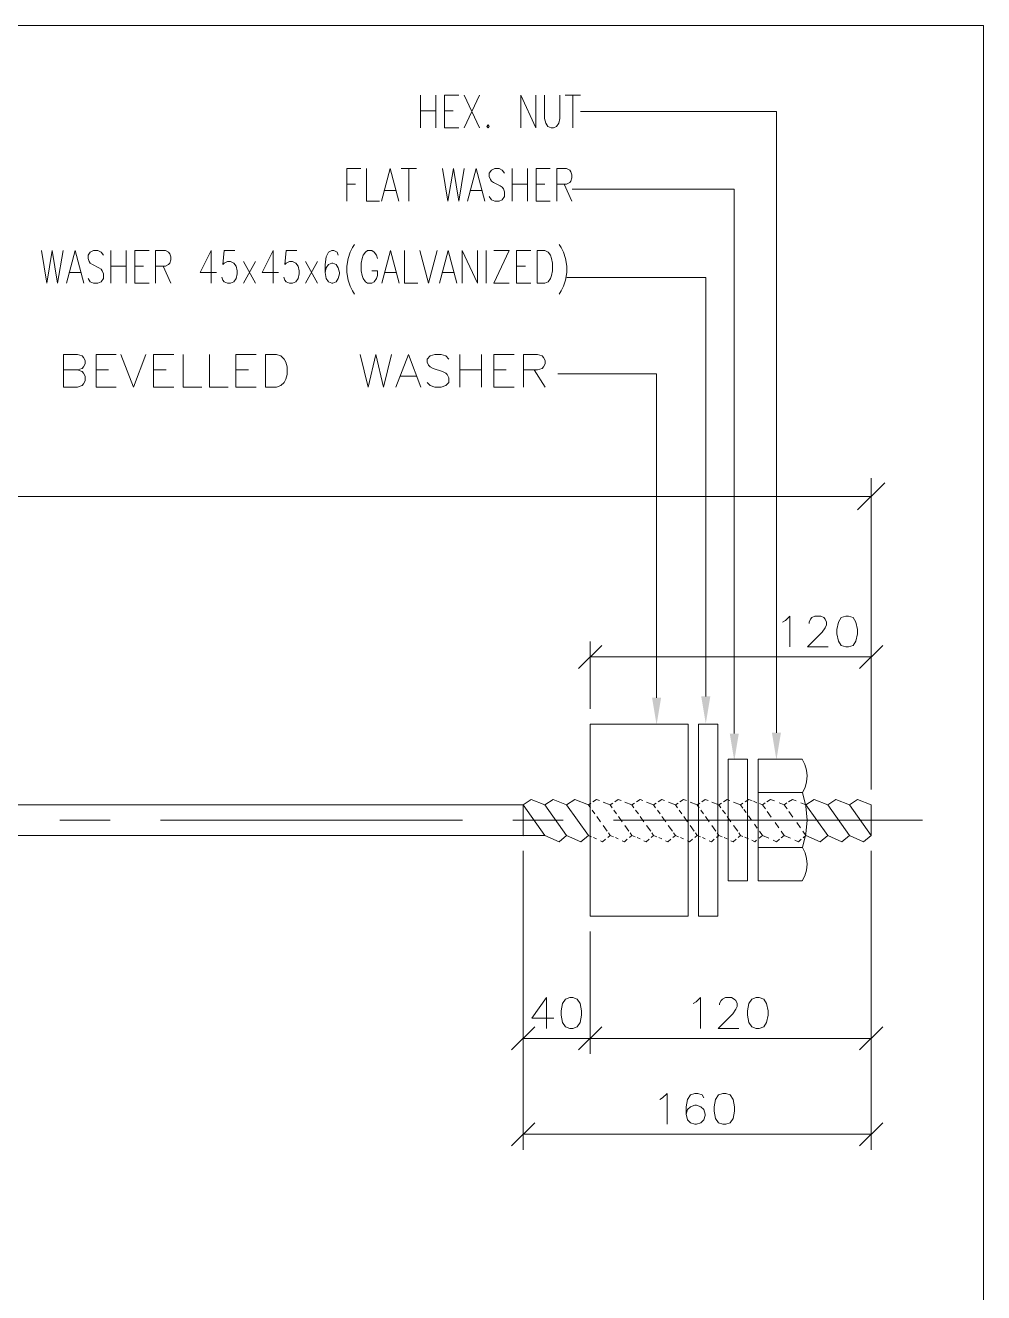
# Model space of a CAD drawing. Header units: millimetres. Extents: x 2 to 579, y 1 to 405.
# Drawn here: x 199 to 246.6, y 152.6 to 215.6 of the extents above; entities that cross this region are included whole.
import ezdxf

# ---------------------------------------------------------------- set-up
doc = ezdxf.new("R2010")
doc.units = ezdxf.units.MM
doc.linetypes.add('XKITLINE00', pattern=[0])
doc.layers.add('GraphicObject', color=6, linetype='Continuous', lineweight=0)
doc.layers.add('LinkedObject', color=7, linetype='Continuous', lineweight=0)

# ---------------------------------------------------------------- blocks, each defined once
blk = doc.blocks.new('*A3')
at = {"layer": 'GraphicObject', "color": 3, "linetype": 'XKITLINE00', "lineweight": 0}
for p, q in [((246.592, 215.557), (112.032, 215.557)), ((246.592, 76.605), (246.592, 215.557))]:
    blk.add_line(p, q, dxfattribs=at)
blk = doc.blocks.new('*A4')
at = {"layer": 'LinkedObject'}
for points in [[(230.579, 182.17), (230.354, 180.82), (230.129, 182.17)], [(233.022, 182.231), (232.797, 180.881), (232.572, 182.231)], [(234.436, 180.391), (234.211, 179.041), (233.986, 180.391)], [(236.529, 180.431), (236.304, 179.081), (236.079, 180.431)]]:
    blk.add_hatch(color=1, dxfattribs=at).paths.add_polyline_path(points, flags=17)
at = {"layer": 'LinkedObject', "color": 2, "linetype": 'XKITLINE00', "lineweight": 0}
for p, q in [((218.641, 212.083), (218.641, 210.463)), ((219.397, 212.083), (219.397, 210.463)), ((219.829, 210.463), (219.829, 212.083)), ((219.829, 212.083), (220.531, 212.083)), ((221.557, 212.083), (220.801, 210.463)), ((220.801, 212.083), (221.557, 210.463)), ((223.609, 210.463), (223.609, 212.083)), ((223.609, 212.083), (224.365, 210.463)), ((224.365, 210.463), (224.365, 212.083)), ((224.797, 212.083), (224.797, 210.926)), ((225.553, 210.926), (225.553, 212.083)), ((225.823, 212.083), (226.579, 212.083)), ((226.201, 212.083), (226.201, 210.463)), ((218.641, 211.312), (219.397, 211.312)), ((219.829, 211.312), (220.261, 211.312)), ((224.797, 210.926), (224.851, 210.695)), ((225.499, 210.695), (225.553, 210.926)), ((220.531, 210.463), (219.829, 210.463)), ((221.989, 210.617), (221.935, 210.54)), ((221.935, 210.54), (221.989, 210.463)), ((222.043, 210.54), (221.989, 210.617)), ((221.989, 210.463), (222.043, 210.54)), ((224.851, 210.695), (224.959, 210.54)), ((224.959, 210.54), (225.121, 210.463)), ((225.121, 210.463), (225.229, 210.463)), ((225.229, 210.463), (225.391, 210.54)), ((225.391, 210.54), (225.499, 210.695)), ((214.974, 206.822), (214.974, 208.442)), ((214.974, 208.442), (215.676, 208.442)), ((215.946, 208.442), (215.946, 206.822)), ((216.702, 206.822), (217.134, 208.442)), ((217.134, 208.442), (217.566, 206.822)), ((217.674, 208.442), (218.43, 208.442)), ((218.052, 208.442), (218.052, 206.822)), ((219.726, 208.442), (219.996, 206.822)), ((219.996, 206.822), (220.266, 208.442)), ((220.266, 208.442), (220.536, 206.822)), ((220.536, 206.822), (220.806, 208.442)), ((220.968, 206.822), (221.4, 208.442)), ((221.4, 208.442), (221.832, 206.822)), ((222.048, 208.21), (222.156, 208.365)), ((222.156, 208.365), (222.318, 208.442)), ((222.318, 208.442), (222.534, 208.442)), ((222.534, 208.442), (222.696, 208.365)), ((222.696, 208.365), (222.804, 208.21)), ((223.182, 208.442), (223.182, 206.822)), ((223.938, 208.442), (223.938, 206.822)), ((224.37, 206.822), (224.37, 208.442)), ((224.37, 208.442), (225.072, 208.442)), ((225.396, 206.822), (225.396, 208.442)), ((225.396, 208.442), (225.882, 208.442)), ((225.882, 208.442), (226.044, 208.365)), ((226.044, 208.365), (226.098, 208.287)), ((214.974, 207.67), (215.406, 207.67)), ((222.048, 208.056), (222.048, 208.21)), ((222.102, 207.902), (222.048, 208.056)), ((222.156, 207.825), (222.102, 207.902)), ((222.264, 207.747), (222.156, 207.825)), ((222.588, 207.593), (222.264, 207.747)), ((223.182, 207.67), (223.938, 207.67)), ((224.37, 207.67), (224.802, 207.67)), ((225.882, 207.67), (225.396, 207.67)), ((225.774, 207.67), (226.152, 206.822)), ((226.044, 207.747), (225.882, 207.67)), ((226.098, 207.825), (226.044, 207.747)), ((226.098, 208.287), (226.152, 208.133)), ((226.152, 207.979), (226.098, 207.825)), ((226.152, 208.133), (226.152, 207.979)), ((216.864, 207.362), (217.404, 207.362)), ((221.13, 207.362), (221.67, 207.362)), ((222.048, 207.053), (222.156, 206.899)), ((222.696, 207.516), (222.588, 207.593)), ((222.75, 207.439), (222.696, 207.516)), ((222.696, 206.899), (222.804, 207.053)), ((222.804, 207.285), (222.75, 207.439)), ((222.804, 207.053), (222.804, 207.285)), ((215.946, 206.822), (216.594, 206.822)), ((222.156, 206.899), (222.318, 206.822)), ((222.318, 206.822), (222.534, 206.822)), ((222.534, 206.822), (222.696, 206.899)), ((225.072, 206.822), (224.37, 206.822)), ((215.146, 204.295), (215.254, 204.526)), ((215.254, 204.526), (215.362, 204.68)), ((225.622, 204.526), (225.514, 204.68)), ((225.73, 204.295), (225.622, 204.526)), ((199.81, 204.372), (200.08, 202.752)), ((200.08, 202.752), (200.35, 204.372)), ((200.35, 204.372), (200.62, 202.752)), ((200.62, 202.752), (200.89, 204.372)), ((201.052, 202.752), (201.484, 204.372)), ((201.484, 204.372), (201.916, 202.752)), ((202.132, 204.14), (202.24, 204.295)), ((202.132, 203.986), (202.132, 204.14)), ((202.186, 203.832), (202.132, 203.986)), ((202.24, 204.295), (202.402, 204.372)), ((202.402, 204.372), (202.618, 204.372)), ((202.618, 204.372), (202.78, 204.295)), ((202.78, 204.295), (202.888, 204.14)), ((203.266, 204.372), (203.266, 202.752)), ((204.022, 204.372), (204.022, 202.752)), ((204.454, 202.752), (204.454, 204.372)), ((204.454, 204.372), (205.156, 204.372)), ((205.48, 202.752), (205.48, 204.372)), ((205.48, 204.372), (205.966, 204.372)), ((205.966, 204.372), (206.128, 204.295)), ((206.128, 204.295), (206.182, 204.218)), ((206.182, 204.218), (206.236, 204.063)), ((206.236, 203.909), (206.182, 203.755)), ((206.236, 204.063), (206.236, 203.909)), ((208.234, 204.372), (207.694, 203.292)), ((208.234, 202.752), (208.234, 204.372)), ((208.828, 203.678), (208.882, 204.372)), ((208.882, 204.372), (209.422, 204.372)), ((211.312, 204.372), (210.772, 203.292)), ((211.312, 202.752), (211.312, 204.372)), ((211.906, 203.678), (211.96, 204.372)), ((211.96, 204.372), (212.5, 204.372)), ((213.958, 204.063), (213.904, 203.678)), ((214.066, 204.295), (213.958, 204.063)), ((214.228, 204.372), (214.066, 204.295)), ((214.336, 204.372), (214.228, 204.372)), ((214.498, 204.295), (214.336, 204.372)), ((214.552, 204.14), (214.498, 204.295)), ((214.984, 203.6), (215.038, 203.986)), ((215.038, 203.986), (215.146, 204.295)), ((215.74, 203.986), (215.686, 203.755)), ((215.794, 204.14), (215.74, 203.986)), ((215.902, 204.295), (215.794, 204.14)), ((216.01, 204.372), (215.902, 204.295)), ((216.226, 204.372), (216.01, 204.372)), ((216.334, 204.295), (216.226, 204.372)), ((216.442, 204.14), (216.334, 204.295)), ((216.496, 203.986), (216.442, 204.14)), ((216.712, 202.752), (217.144, 204.372)), ((217.144, 204.372), (217.576, 202.752)), ((217.846, 204.372), (217.846, 202.752)), ((218.602, 204.372), (219.034, 202.752)), ((219.034, 202.752), (219.466, 204.372)), ((219.574, 202.752), (220.006, 204.372)), ((220.006, 204.372), (220.438, 202.752)), ((220.708, 202.752), (220.708, 204.372)), ((220.708, 204.372), (221.464, 202.752)), ((221.464, 202.752), (221.464, 204.372)), ((221.896, 204.372), (221.896, 202.752)), ((222.274, 204.372), (223.03, 204.372)), ((223.03, 204.372), (222.274, 202.752)), ((223.408, 202.752), (223.408, 204.372)), ((223.408, 204.372), (224.11, 204.372)), ((224.434, 202.752), (224.434, 204.372)), ((224.434, 204.372), (224.812, 204.372)), ((224.812, 204.372), (224.974, 204.295)), ((224.974, 204.295), (225.082, 204.14)), ((225.082, 204.14), (225.136, 203.986)), ((225.136, 203.986), (225.19, 203.755)), ((225.838, 203.986), (225.73, 204.295)), ((225.892, 203.6), (225.838, 203.986)), ((201.214, 203.292), (201.754, 203.292)), ((202.24, 203.755), (202.186, 203.832)), ((202.348, 203.678), (202.24, 203.755)), ((202.672, 203.523), (202.348, 203.678)), ((202.78, 203.446), (202.672, 203.523)), ((202.834, 203.369), (202.78, 203.446)), ((202.888, 203.215), (202.834, 203.369)), ((203.266, 203.6), (204.022, 203.6)), ((204.454, 203.6), (204.886, 203.6)), ((205.966, 203.6), (205.48, 203.6)), ((205.858, 203.6), (206.236, 202.752)), ((206.128, 203.678), (205.966, 203.6)), ((206.182, 203.755), (206.128, 203.678)), ((207.694, 203.292), (208.504, 203.292)), ((208.882, 203.755), (208.828, 203.678)), ((209.044, 203.832), (208.882, 203.755)), ((209.206, 203.832), (209.044, 203.832)), ((209.368, 203.755), (209.206, 203.832)), ((209.476, 203.6), (209.368, 203.755)), ((209.53, 203.369), (209.476, 203.6)), ((209.53, 203.215), (209.53, 203.369)), ((210.448, 203.832), (209.854, 202.752)), ((209.854, 203.832), (210.448, 202.752)), ((210.772, 203.292), (211.582, 203.292)), ((211.96, 203.755), (211.906, 203.678)), ((212.122, 203.832), (211.96, 203.755)), ((212.284, 203.832), (212.122, 203.832)), ((212.446, 203.755), (212.284, 203.832)), ((212.554, 203.6), (212.446, 203.755)), ((212.608, 203.369), (212.554, 203.6)), ((212.608, 203.215), (212.608, 203.369)), ((213.526, 203.832), (212.932, 202.752)), ((212.932, 203.832), (213.526, 202.752)), ((213.904, 203.678), (213.904, 203.292)), ((213.958, 203.523), (213.904, 203.292)), ((213.904, 203.292), (213.958, 202.983)), ((214.066, 203.678), (213.958, 203.523)), ((214.228, 203.755), (214.066, 203.678)), ((214.282, 203.755), (214.228, 203.755)), ((214.444, 203.678), (214.282, 203.755)), ((214.552, 203.523), (214.444, 203.678)), ((214.606, 203.292), (214.552, 203.523)), ((214.606, 203.215), (214.606, 203.292)), ((214.984, 203.292), (214.984, 203.6)), ((215.038, 202.906), (214.984, 203.292)), ((215.686, 203.755), (215.686, 203.369)), ((215.686, 203.369), (215.74, 203.138)), ((216.496, 203.369), (216.226, 203.369)), ((216.496, 203.138), (216.496, 203.369)), ((216.874, 203.292), (217.414, 203.292)), ((219.736, 203.292), (220.276, 203.292)), ((223.408, 203.6), (223.84, 203.6)), ((225.19, 203.369), (225.136, 203.138)), ((225.19, 203.755), (225.19, 203.369)), ((225.838, 202.906), (225.892, 203.292)), ((225.892, 203.292), (225.892, 203.6)), ((202.132, 202.983), (202.24, 202.829)), ((202.24, 202.829), (202.402, 202.752)), ((202.402, 202.752), (202.618, 202.752)), ((202.618, 202.752), (202.78, 202.829)), ((202.78, 202.829), (202.888, 202.983)), ((202.888, 202.983), (202.888, 203.215)), ((205.156, 202.752), (204.454, 202.752)), ((208.774, 203.06), (208.828, 202.906)), ((208.828, 202.906), (208.882, 202.829)), ((208.882, 202.829), (209.044, 202.752)), ((209.044, 202.752), (209.206, 202.752)), ((209.206, 202.752), (209.368, 202.829)), ((209.368, 202.829), (209.476, 202.983)), ((209.476, 202.983), (209.53, 203.215)), ((211.852, 203.06), (211.906, 202.906)), ((211.906, 202.906), (211.96, 202.829)), ((211.96, 202.829), (212.122, 202.752)), ((212.122, 202.752), (212.284, 202.752)), ((212.284, 202.752), (212.446, 202.829)), ((212.446, 202.829), (212.554, 202.983)), ((212.554, 202.983), (212.608, 203.215)), ((213.958, 202.983), (214.066, 202.829)), ((214.066, 202.829), (214.228, 202.752)), ((214.228, 202.752), (214.282, 202.752)), ((214.282, 202.752), (214.444, 202.829)), ((214.444, 202.829), (214.552, 202.983)), ((214.552, 202.983), (214.606, 203.215)), ((215.146, 202.598), (215.038, 202.906)), ((215.74, 203.138), (215.794, 202.983)), ((215.794, 202.983), (215.902, 202.829)), ((215.902, 202.829), (216.01, 202.752)), ((216.01, 202.752), (216.226, 202.752)), ((216.226, 202.752), (216.334, 202.829)), ((216.334, 202.829), (216.442, 202.983)), ((216.442, 202.983), (216.496, 203.138)), ((217.846, 202.752), (218.494, 202.752)), ((222.274, 202.752), (223.03, 202.752)), ((224.11, 202.752), (223.408, 202.752)), ((224.812, 202.752), (224.434, 202.752)), ((224.974, 202.829), (224.812, 202.752)), ((225.082, 202.983), (224.974, 202.829)), ((225.136, 203.138), (225.082, 202.983)), ((225.73, 202.598), (225.838, 202.906)), ((215.254, 202.366), (215.146, 202.598)), ((215.362, 202.212), (215.254, 202.366)), ((225.514, 202.212), (225.622, 202.366)), ((225.622, 202.366), (225.73, 202.598)), ((200.908, 197.597), (200.908, 199.217)), ((200.908, 199.217), (201.603, 199.217)), ((201.603, 199.217), (201.834, 199.139)), ((201.834, 199.139), (201.911, 199.062)), ((201.911, 199.062), (201.988, 198.908)), ((201.988, 198.908), (201.988, 198.754)), ((202.528, 197.597), (202.528, 199.217)), ((202.528, 199.217), (203.531, 199.217)), ((203.763, 199.217), (204.38, 197.597)), ((204.38, 197.597), (204.997, 199.217)), ((205.383, 197.597), (205.383, 199.217)), ((205.383, 199.217), (206.386, 199.217)), ((206.848, 199.217), (206.848, 197.597)), ((208.16, 199.217), (208.16, 197.597)), ((209.471, 197.597), (209.471, 199.217)), ((209.471, 199.217), (210.474, 199.217)), ((210.937, 197.597), (210.937, 199.217)), ((210.937, 199.217), (211.477, 199.217)), ((211.477, 199.217), (211.708, 199.139)), ((211.708, 199.139), (211.863, 198.985)), ((211.863, 198.985), (211.94, 198.831)), ((215.643, 199.217), (216.028, 197.597)), ((216.028, 197.597), (216.414, 199.217)), ((216.414, 199.217), (216.8, 197.597)), ((216.8, 197.597), (217.186, 199.217)), ((217.417, 197.597), (218.034, 199.217)), ((218.034, 199.217), (218.651, 197.597)), ((218.96, 198.985), (219.114, 199.139)), ((218.96, 198.831), (218.96, 198.985)), ((219.114, 199.139), (219.346, 199.217)), ((219.346, 199.217), (219.654, 199.217)), ((219.654, 199.217), (219.886, 199.139)), ((219.886, 199.139), (220.04, 198.985)), ((220.58, 199.217), (220.58, 197.597)), ((221.66, 199.217), (221.66, 197.597)), ((222.277, 197.597), (222.277, 199.217)), ((222.277, 199.217), (223.28, 199.217)), ((223.743, 197.597), (223.743, 199.217)), ((223.743, 199.217), (224.437, 199.217)), ((224.437, 199.217), (224.668, 199.139)), ((224.668, 199.139), (224.746, 199.062)), ((224.746, 199.062), (224.823, 198.908)), ((224.823, 198.908), (224.823, 198.754)), ((201.603, 198.445), (200.908, 198.445)), ((200.908, 198.445), (201.603, 198.445)), ((201.834, 198.522), (201.603, 198.445)), ((201.603, 198.445), (201.834, 198.368)), ((201.911, 198.599), (201.834, 198.522)), ((201.834, 198.368), (201.911, 198.291)), ((201.988, 198.754), (201.911, 198.599)), ((201.911, 198.291), (201.988, 198.137)), ((202.528, 198.445), (203.146, 198.445)), ((205.383, 198.445), (206, 198.445)), ((209.471, 198.445), (210.088, 198.445)), ((211.94, 198.831), (212.017, 198.599)), ((212.017, 198.599), (212.017, 198.214)), ((219.037, 198.677), (218.96, 198.831)), ((219.114, 198.599), (219.037, 198.677)), ((219.268, 198.522), (219.114, 198.599)), ((219.731, 198.368), (219.268, 198.522)), ((219.886, 198.291), (219.731, 198.368)), ((219.963, 198.214), (219.886, 198.291)), ((220.58, 198.445), (221.66, 198.445)), ((222.277, 198.445), (222.894, 198.445)), ((224.437, 198.445), (223.743, 198.445)), ((224.283, 198.445), (224.823, 197.597)), ((224.668, 198.522), (224.437, 198.445)), ((224.746, 198.599), (224.668, 198.522)), ((224.823, 198.754), (224.746, 198.599)), ((201.603, 197.597), (200.908, 197.597)), ((201.834, 197.674), (201.603, 197.597)), ((201.911, 197.751), (201.834, 197.674)), ((201.988, 197.905), (201.911, 197.751)), ((201.988, 198.137), (201.988, 197.905)), ((203.531, 197.597), (202.528, 197.597)), ((206.386, 197.597), (205.383, 197.597)), ((206.848, 197.597), (207.774, 197.597)), ((208.16, 197.597), (209.086, 197.597)), ((210.474, 197.597), (209.471, 197.597)), ((211.477, 197.597), (210.937, 197.597)), ((211.708, 197.674), (211.477, 197.597)), ((211.863, 197.828), (211.708, 197.674)), ((211.94, 197.982), (211.863, 197.828)), ((212.017, 198.214), (211.94, 197.982)), ((217.648, 198.137), (218.42, 198.137)), ((218.96, 197.828), (219.114, 197.674)), ((219.114, 197.674), (219.346, 197.597)), ((219.346, 197.597), (219.654, 197.597)), ((219.654, 197.597), (219.886, 197.674)), ((219.886, 197.674), (220.04, 197.828)), ((220.04, 198.059), (219.963, 198.214)), ((220.04, 197.828), (220.04, 198.059)), ((223.28, 197.597), (222.277, 197.597))]:
    blk.add_line(p, q, dxfattribs=at)
at = {"layer": 'LinkedObject', "color": 1, "linetype": 'XKITLINE00', "lineweight": 0}
for p, q in [((236.304, 211.273), (226.583, 211.273)), ((236.304, 180.431), (236.304, 211.273)), ((234.211, 207.424), (226.157, 207.424)), ((234.211, 180.391), (234.211, 207.424)), ((232.797, 203.041), (225.896, 203.041)), ((232.797, 182.231), (232.797, 203.041)), ((230.354, 198.253), (225.448, 198.253)), ((230.354, 182.17), (230.354, 198.253)), ((240.333, 191.494), (241.683, 192.844)), ((241.008, 177.752), (241.008, 193.069)), ((241.008, 192.169), (118.533, 192.169)), ((227.628, 184.768), (226.481, 183.62)), ((227.054, 181.624), (227.054, 184.959)), ((240.434, 183.62), (241.582, 184.768)), ((241.008, 177.617), (241.008, 184.959)), ((227.054, 184.194), (241.008, 184.194)), ((223.728, 174.572), (223.728, 159.727)), ((223.728, 174.529), (223.728, 164.49)), ((241.008, 174.572), (241.008, 159.727)), ((241.008, 173.492), (241.008, 164.49)), ((227.054, 170.565), (227.054, 164.49)), ((227.054, 169.433), (227.054, 164.49)), ((224.302, 165.829), (223.154, 164.682)), ((226.481, 164.682), (227.628, 165.829)), ((227.628, 165.829), (226.481, 164.682)), ((240.434, 164.682), (241.582, 165.829)), ((223.728, 165.255), (227.054, 165.255)), ((227.054, 165.255), (241.008, 165.255)), ((224.302, 161.066), (223.154, 159.918)), ((241.008, 160.492), (223.728, 160.492)), ((240.434, 159.918), (241.582, 161.066))]:
    blk.add_line(p, q, dxfattribs=at)
at = {"layer": 'LinkedObject', "color": 7, "linetype": 'XKITLINE00', "lineweight": 0}
for p, q in [((236.612, 185.93), (236.757, 186.003)), ((236.757, 186.003), (236.976, 186.221)), ((236.976, 186.221), (236.976, 184.691)), ((237.923, 185.93), (237.996, 186.075)), ((237.923, 185.857), (237.923, 185.93)), ((237.996, 186.075), (238.069, 186.148)), ((238.069, 186.148), (238.214, 186.221)), ((238.214, 186.221), (238.506, 186.221)), ((238.506, 186.221), (238.652, 186.148)), ((238.724, 185.638), (238.579, 185.42)), ((238.652, 186.148), (238.724, 186.075)), ((238.724, 186.075), (238.797, 185.93)), ((238.797, 185.784), (238.724, 185.638)), ((238.797, 185.93), (238.797, 185.784)), ((239.38, 185.93), (239.307, 185.565)), ((239.526, 186.148), (239.38, 185.93)), ((239.744, 186.221), (239.526, 186.148)), ((239.89, 186.221), (239.744, 186.221)), ((240.109, 186.148), (239.89, 186.221)), ((240.254, 185.93), (240.109, 186.148)), ((240.327, 185.565), (240.254, 185.93)), ((238.579, 185.42), (237.85, 184.691)), ((239.307, 185.565), (239.307, 185.347)), ((239.307, 185.347), (239.38, 184.983)), ((240.254, 184.983), (240.327, 185.347)), ((240.327, 185.347), (240.327, 185.565)), ((237.85, 184.691), (238.87, 184.691)), ((239.38, 184.983), (239.526, 184.764)), ((239.526, 184.764), (239.744, 184.691)), ((239.744, 184.691), (239.89, 184.691)), ((239.89, 184.691), (240.109, 184.764)), ((240.109, 184.764), (240.254, 184.983)), ((241.008, 184.194), (241.008, 184.194)), ((227.054, 180.859), (227.054, 180.859)), ((135.813, 176.852), (223.728, 176.852)), ((224.134, 177.121), (223.728, 176.852)), ((224.134, 177.121), (223.728, 176.852)), ((224.808, 175.337), (223.728, 176.852)), ((223.728, 176.852), (223.728, 175.337)), ((224.808, 175.337), (223.728, 176.852)), ((224.808, 176.852), (224.134, 177.121)), ((224.808, 176.852), (224.134, 177.121)), ((225.214, 177.121), (224.808, 176.852)), ((225.214, 177.121), (224.808, 176.852)), ((225.888, 175.337), (224.808, 176.852)), ((225.888, 175.337), (224.808, 176.852)), ((225.888, 176.852), (225.214, 177.121)), ((225.888, 176.852), (225.214, 177.121)), ((226.294, 177.121), (225.888, 176.852)), ((226.968, 175.337), (225.888, 176.852)), ((226.968, 176.852), (226.294, 177.121)), ((227.098, 176.938), (226.968, 176.852)), ((227.068, 176.711), (226.968, 176.852)), ((227.374, 177.121), (227.194, 177.001)), ((227.515, 177.064), (227.374, 177.121)), ((228.048, 176.852), (227.698, 176.992)), ((228.178, 176.938), (228.048, 176.852)), ((228.148, 176.711), (228.048, 176.852)), ((228.454, 177.121), (228.274, 177.001)), ((228.595, 177.064), (228.454, 177.121)), ((229.128, 176.852), (228.778, 176.992)), ((229.258, 176.938), (229.128, 176.852)), ((229.228, 176.711), (229.128, 176.852)), ((229.534, 177.121), (229.354, 177.001)), ((229.675, 177.064), (229.534, 177.121)), ((230.208, 176.852), (229.858, 176.992)), ((230.338, 176.938), (230.208, 176.852)), ((230.308, 176.711), (230.208, 176.852)), ((230.614, 177.121), (230.434, 177.001)), ((230.755, 177.064), (230.614, 177.121)), ((231.288, 176.852), (230.938, 176.992)), ((231.418, 176.938), (231.288, 176.852)), ((231.388, 176.711), (231.288, 176.852)), ((231.694, 177.121), (231.514, 177.001)), ((231.835, 177.064), (231.694, 177.121)), ((232.368, 176.852), (232.018, 176.992)), ((232.498, 176.938), (232.368, 176.852)), ((232.468, 176.711), (232.368, 176.852)), ((232.774, 177.121), (232.594, 177.001)), ((232.915, 177.064), (232.774, 177.121)), ((233.448, 176.852), (233.098, 176.992)), ((233.578, 176.938), (233.448, 176.852)), ((233.548, 176.711), (233.448, 176.852)), ((233.854, 177.121), (233.674, 177.001)), ((233.995, 177.064), (233.854, 177.121)), ((234.528, 176.852), (234.178, 176.992)), ((234.643, 176.927), (234.528, 176.852)), ((234.643, 176.691), (234.528, 176.852)), ((234.934, 177.121), (234.751, 176.999)), ((235.097, 177.056), (234.934, 177.121)), ((235.338, 176.959), (235.167, 177.028)), ((235.608, 176.852), (235.462, 176.91)), ((235.746, 176.943), (235.608, 176.852)), ((235.755, 176.646), (235.608, 176.852)), ((236.014, 177.121), (235.831, 176.999)), ((236.208, 177.044), (236.014, 177.121)), ((236.688, 176.852), (236.439, 176.951)), ((236.826, 176.943), (236.688, 176.852)), ((236.835, 176.646), (236.688, 176.852)), ((237.094, 177.121), (236.911, 176.999)), ((237.288, 177.044), (237.094, 177.121)), ((237.768, 176.852), (237.519, 176.951)), ((238.174, 177.121), (237.768, 176.852)), ((238.848, 175.337), (237.768, 176.852)), ((238.848, 176.852), (238.174, 177.121)), ((239.254, 177.121), (238.848, 176.852)), ((239.928, 175.337), (238.848, 176.852)), ((239.928, 176.852), (239.254, 177.121)), ((240.334, 177.121), (239.928, 176.852)), ((241.008, 175.337), (239.928, 176.852)), ((241.008, 176.852), (240.334, 177.121)), ((241.008, 176.852), (241.008, 176.852)), ((241.008, 176.852), (241.008, 176.852)), ((241.008, 176.852), (241.008, 175.337)), ((227.291, 176.399), (227.155, 176.589)), ((227.568, 176.011), (227.382, 176.272)), ((228.371, 176.399), (228.235, 176.589)), ((228.648, 176.011), (228.462, 176.272)), ((229.451, 176.399), (229.315, 176.589)), ((229.728, 176.011), (229.542, 176.272)), ((230.531, 176.399), (230.395, 176.589)), ((230.808, 176.011), (230.622, 176.272)), ((231.611, 176.399), (231.475, 176.589)), ((231.888, 176.011), (231.702, 176.272)), ((232.691, 176.399), (232.555, 176.589)), ((232.968, 176.011), (232.782, 176.272)), ((233.771, 176.399), (233.635, 176.589)), ((234.048, 176.011), (233.862, 176.272)), ((234.797, 176.474), (234.692, 176.622)), ((235.068, 176.095), (234.921, 176.301)), ((236.045, 176.239), (235.845, 176.52)), ((237.125, 176.239), (236.925, 176.52)), ((227.902, 175.542), (227.697, 175.829)), ((228.982, 175.542), (228.777, 175.829)), ((230.062, 175.542), (229.857, 175.829)), ((231.142, 175.542), (230.937, 175.829)), ((232.222, 175.542), (232.017, 175.829)), ((233.302, 175.542), (233.097, 175.829)), ((234.382, 175.542), (234.177, 175.829)), ((235.35, 175.699), (235.21, 175.895)), ((236.425, 175.706), (236.238, 175.968)), ((237.505, 175.706), (237.318, 175.968)), ((223.728, 175.337), (134.733, 175.337)), ((223.728, 175.337), (223.728, 175.337)), ((223.728, 175.337), (224.808, 175.337)), ((223.728, 175.294), (223.728, 175.294)), ((224.808, 175.337), (225.514, 175.022)), ((224.808, 175.337), (225.514, 175.022)), ((225.514, 175.022), (225.888, 175.337)), ((225.514, 175.022), (225.888, 175.337)), ((225.888, 175.337), (226.594, 175.022)), ((226.594, 175.022), (226.968, 175.337)), ((226.968, 175.337), (226.882, 175.457)), ((226.968, 175.337), (227.128, 175.266)), ((227.227, 175.222), (227.374, 175.156)), ((227.563, 175.072), (227.674, 175.022)), ((227.674, 175.022), (227.818, 175.144)), ((227.928, 175.237), (228.048, 175.337)), ((228.048, 175.337), (227.962, 175.457)), ((228.048, 175.337), (228.208, 175.266)), ((228.307, 175.222), (228.454, 175.156)), ((228.643, 175.072), (228.754, 175.022)), ((228.754, 175.022), (228.898, 175.144)), ((229.008, 175.237), (229.128, 175.337)), ((229.128, 175.337), (229.042, 175.457)), ((229.128, 175.337), (229.288, 175.266)), ((229.387, 175.222), (229.534, 175.156)), ((229.723, 175.072), (229.834, 175.022)), ((229.834, 175.022), (229.978, 175.144)), ((230.088, 175.237), (230.208, 175.337)), ((230.208, 175.337), (230.122, 175.457)), ((230.208, 175.337), (230.368, 175.266)), ((230.467, 175.222), (230.614, 175.156)), ((230.803, 175.072), (230.914, 175.022)), ((230.914, 175.022), (231.058, 175.144)), ((231.168, 175.237), (231.288, 175.337)), ((231.288, 175.337), (231.202, 175.457)), ((231.288, 175.337), (231.448, 175.266)), ((231.547, 175.222), (231.694, 175.156)), ((231.883, 175.072), (231.994, 175.022)), ((231.994, 175.022), (232.138, 175.144)), ((232.248, 175.237), (232.368, 175.337)), ((232.368, 175.337), (232.282, 175.457)), ((232.368, 175.337), (232.528, 175.266)), ((232.627, 175.222), (232.774, 175.156)), ((232.963, 175.072), (233.074, 175.022)), ((233.074, 175.022), (233.218, 175.144)), ((233.328, 175.237), (233.448, 175.337)), ((233.448, 175.337), (233.362, 175.457)), ((233.448, 175.337), (233.608, 175.266)), ((233.707, 175.222), (233.854, 175.156)), ((234.043, 175.072), (234.154, 175.022)), ((234.154, 175.022), (234.298, 175.144)), ((234.408, 175.237), (234.528, 175.337)), ((234.528, 175.337), (234.442, 175.457)), ((234.528, 175.337), (234.643, 175.286)), ((234.735, 175.245), (234.923, 175.161)), ((235.075, 175.093), (235.234, 175.022)), ((235.234, 175.022), (235.322, 175.097)), ((235.445, 175.2), (235.608, 175.337)), ((235.608, 175.337), (235.457, 175.55)), ((235.608, 175.337), (235.928, 175.194)), ((236.146, 175.097), (236.314, 175.022)), ((236.314, 175.022), (236.46, 175.145)), ((236.688, 175.337), (236.543, 175.541)), ((236.545, 175.217), (236.688, 175.337)), ((236.688, 175.337), (237.008, 175.194)), ((237.226, 175.097), (237.394, 175.022)), ((237.394, 175.022), (237.54, 175.145)), ((237.768, 175.337), (237.623, 175.541)), ((237.625, 175.217), (237.768, 175.337)), ((237.768, 175.337), (238.474, 175.022)), ((238.474, 175.022), (238.848, 175.337)), ((238.848, 175.337), (239.554, 175.022)), ((239.554, 175.022), (239.928, 175.337)), ((239.928, 175.337), (240.634, 175.022)), ((240.634, 175.022), (241.008, 175.337)), ((241.008, 175.337), (241.008, 175.337)), ((241.008, 174.257), (241.008, 174.257)), ((227.054, 171.33), (227.054, 171.33)), ((227.054, 170.198), (227.054, 170.198)), ((224.881, 167.283), (224.153, 166.263)), ((224.881, 165.753), (224.881, 167.283)), ((225.683, 166.991), (225.61, 166.627)), ((225.828, 167.21), (225.683, 166.991)), ((226.047, 167.283), (225.828, 167.21)), ((226.193, 167.283), (226.047, 167.283)), ((226.411, 167.21), (226.193, 167.283)), ((226.557, 166.991), (226.411, 167.21)), ((226.63, 166.627), (226.557, 166.991)), ((232.173, 166.991), (232.319, 167.064)), ((232.319, 167.064), (232.538, 167.283)), ((232.538, 167.283), (232.538, 165.753)), ((233.485, 166.991), (233.558, 167.137)), ((233.485, 166.918), (233.485, 166.991)), ((233.558, 167.137), (233.631, 167.21)), ((233.631, 167.21), (233.776, 167.283)), ((233.776, 167.283), (234.068, 167.283)), ((234.068, 167.283), (234.213, 167.21)), ((234.213, 167.21), (234.286, 167.137)), ((234.286, 167.137), (234.359, 166.991)), ((234.359, 166.845), (234.286, 166.7)), ((234.359, 166.991), (234.359, 166.845)), ((234.942, 166.991), (234.869, 166.627)), ((235.088, 167.21), (234.942, 166.991)), ((235.306, 167.283), (235.088, 167.21)), ((235.452, 167.283), (235.306, 167.283)), ((235.671, 167.21), (235.452, 167.283)), ((235.816, 166.991), (235.671, 167.21)), ((235.889, 166.627), (235.816, 166.991)), ((224.153, 166.263), (225.246, 166.263)), ((225.61, 166.627), (225.61, 166.408)), ((225.61, 166.408), (225.683, 166.044)), ((226.557, 166.044), (226.63, 166.408)), ((226.63, 166.408), (226.63, 166.627)), ((234.141, 166.481), (233.412, 165.753)), ((234.286, 166.7), (234.141, 166.481)), ((234.869, 166.627), (234.869, 166.408)), ((234.869, 166.408), (234.942, 166.044)), ((235.816, 166.044), (235.889, 166.408)), ((235.889, 166.408), (235.889, 166.627)), ((225.683, 166.044), (225.828, 165.825)), ((225.828, 165.825), (226.047, 165.753)), ((226.047, 165.753), (226.193, 165.753)), ((226.193, 165.753), (226.411, 165.825)), ((226.411, 165.825), (226.557, 166.044)), ((233.412, 165.753), (234.432, 165.753)), ((234.942, 166.044), (235.088, 165.825)), ((235.088, 165.825), (235.306, 165.753)), ((235.306, 165.753), (235.452, 165.753)), ((235.452, 165.753), (235.671, 165.825)), ((235.671, 165.825), (235.816, 166.044)), ((227.054, 165.255), (227.054, 165.255)), ((241.008, 165.255), (241.008, 165.255)), ((230.656, 162.301), (230.875, 162.519)), ((230.875, 162.519), (230.875, 160.989)), ((232.04, 162.447), (231.895, 162.228)), ((232.259, 162.519), (232.04, 162.447)), ((232.405, 162.519), (232.259, 162.519)), ((232.623, 162.447), (232.405, 162.519)), ((232.696, 162.301), (232.623, 162.447)), ((233.425, 162.447), (233.279, 162.228)), ((233.643, 162.519), (233.425, 162.447)), ((233.789, 162.519), (233.643, 162.519)), ((234.007, 162.447), (233.789, 162.519)), ((234.153, 162.228), (234.007, 162.447)), ((230.51, 162.228), (230.656, 162.301)), ((231.895, 162.228), (231.822, 161.864)), ((231.822, 161.864), (231.822, 161.499)), ((232.04, 161.864), (231.895, 161.718)), ((232.259, 161.937), (232.04, 161.864)), ((232.332, 161.937), (232.259, 161.937)), ((232.55, 161.864), (232.332, 161.937)), ((232.696, 161.718), (232.55, 161.864)), ((233.279, 162.228), (233.206, 161.864)), ((233.206, 161.864), (233.206, 161.645)), ((234.226, 161.864), (234.153, 162.228)), ((234.226, 161.645), (234.226, 161.864)), ((231.895, 161.718), (231.822, 161.499)), ((231.822, 161.499), (231.895, 161.208)), ((231.895, 161.208), (232.04, 161.062)), ((232.55, 161.062), (232.696, 161.208)), ((232.769, 161.499), (232.696, 161.718)), ((232.696, 161.208), (232.769, 161.427)), ((232.769, 161.427), (232.769, 161.499)), ((233.206, 161.645), (233.279, 161.281)), ((233.279, 161.281), (233.425, 161.062)), ((234.007, 161.062), (234.153, 161.281)), ((234.153, 161.281), (234.226, 161.645)), ((223.728, 160.492), (223.728, 160.492)), ((232.04, 161.062), (232.259, 160.989)), ((232.259, 160.989), (232.332, 160.989)), ((232.332, 160.989), (232.55, 161.062)), ((233.425, 161.062), (233.643, 160.989)), ((233.643, 160.989), (233.789, 160.989)), ((233.789, 160.989), (234.007, 161.062))]:
    blk.add_line(p, q, dxfattribs=at)
at = {"layer": 'LinkedObject', "color": 6, "linetype": 'XKITLINE00', "lineweight": 0}
for p, q in [((227.054, 171.33), (227.054, 180.859)), ((231.921, 180.859), (227.054, 180.859)), ((231.921, 171.33), (231.921, 180.859)), ((232.439, 171.33), (232.439, 180.859)), ((233.398, 180.859), (232.439, 180.859)), ((233.398, 171.33), (233.398, 180.859)), ((233.916, 173.07), (233.916, 179.119)), ((234.875, 179.119), (233.916, 179.119)), ((234.875, 173.07), (234.875, 179.119)), ((235.394, 179.119), (235.394, 176.095)), ((235.394, 179.119), (237.586, 179.119)), ((237.716, 178.859), (237.586, 179.119)), ((237.797, 178.58), (237.716, 178.859)), ((237.827, 178.29), (237.797, 178.58)), ((237.803, 178), (237.827, 178.29)), ((237.603, 177.457), (235.394, 177.457)), ((237.603, 177.457), (237.728, 177.719)), ((237.77, 176.785), (237.603, 177.457)), ((237.728, 177.719), (237.803, 178)), ((237.826, 176.095), (237.77, 176.785)), ((200.722, 176.095), (203.222, 176.095)), ((205.722, 176.095), (220.722, 176.095)), ((223.222, 176.095), (225.722, 176.095)), ((228.222, 176.095), (243.548, 176.095)), ((235.394, 173.07), (235.394, 176.095)), ((237.77, 175.404), (237.826, 176.095)), ((237.603, 174.732), (237.77, 175.404)), ((237.603, 174.732), (235.394, 174.732)), ((237.728, 174.47), (237.603, 174.732)), ((237.803, 174.189), (237.728, 174.47)), ((237.797, 173.609), (237.827, 173.899)), ((237.827, 173.899), (237.803, 174.189)), ((234.875, 173.07), (233.916, 173.07)), ((235.394, 173.07), (237.586, 173.07)), ((237.586, 173.07), (237.716, 173.33)), ((237.716, 173.33), (237.797, 173.609)), ((231.921, 171.33), (227.054, 171.33)), ((233.398, 171.33), (232.439, 171.33))]:
    blk.add_line(p, q, dxfattribs=at)

msp = doc.modelspace()

# ---------------------------------------------------------------- block references
at = {"lineweight": 0}
for name in ['*A3', '*A4']:
    msp.add_blockref(name, (0, 0), dxfattribs=at)

doc.saveas('drawing.dxf')
